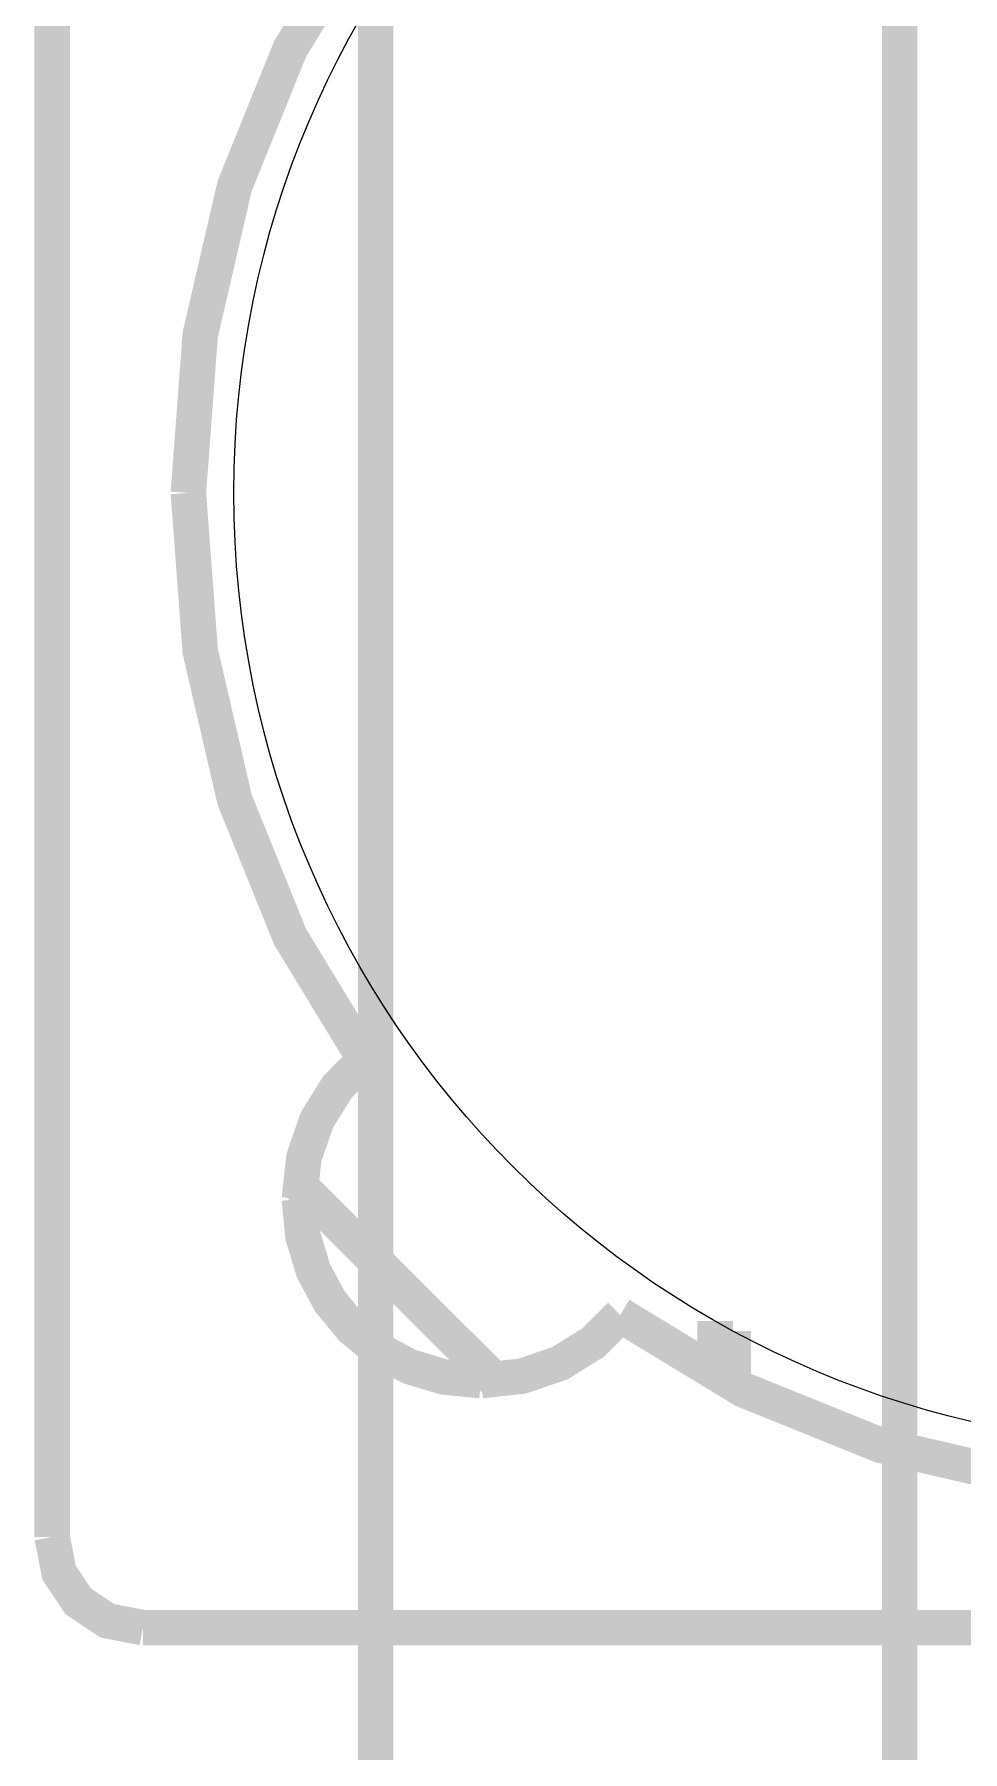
# Model space of a CAD drawing. Header units: inches. Extents: x -2.67 to 2.67, y -1.82 to 1.83.
# Drawn here: x -2.3924 to -2.1831, y 0.0026 to 0.3898 of the extents above; entities that cross this region are included whole.
import ezdxf

# ---------------------------------------------------------------- set-up
doc = ezdxf.new("R2010")
doc.units = ezdxf.units.IN
doc.layers.get('0').update_dxf_attribs({"linetype": 'CONTINUOUS'})

msp = doc.modelspace()

# ---------------------------------------------------------------- linework, layer by layer
at = {"const_width": 0.008}
for points in [[(-2.315453, 1.046638), (-2.315453, -1.709268)], [(-2.315453, 1.046638), (-2.315453, -1.709268)], [(-2.315453, 1.046638), (-2.315453, -1.709268)], [(-2.197343, 0.721835), (-2.197343, -1.384465)], [(-2.197343, 0.721835), (-2.197343, -1.384465)], [(-2.197343, 0.721835), (-2.197343, -1.384465)], [(-2.388358, 0.521843), (-2.388358, 0.050976)], [(-2.388358, 0.521843), (-2.388358, 0.050976)], [(-2.388358, 0.521843), (-2.388358, 0.050976)], [(-2.31782, 0.414286), (-2.334704, 0.38654), (-2.34721, 0.35562), (-2.35498, 0.322064), (-2.35765, 0.286409)], [(-2.31782, 0.414286), (-2.334704, 0.38654), (-2.34721, 0.35562), (-2.35498, 0.322064), (-2.35765, 0.286409)], [(-2.31782, 0.414286), (-2.334704, 0.38654), (-2.34721, 0.35562), (-2.35498, 0.322064), (-2.35765, 0.286409)], [(-2.31782, 0.158533), (-2.334704, 0.186279), (-2.34721, 0.217199), (-2.35498, 0.250755), (-2.35765, 0.286409)], [(-2.31782, 0.158533), (-2.334704, 0.186279), (-2.34721, 0.217199), (-2.35498, 0.250755), (-2.35765, 0.286409)], [(-2.31782, 0.158533), (-2.334704, 0.186279), (-2.34721, 0.217199), (-2.35498, 0.250755), (-2.35765, 0.286409)], [(-2.3179, 0.158628), (-2.324068, 0.152416), (-2.328704, 0.144958), (-2.331622, 0.136472), (-2.332636, 0.127171)], [(-2.3179, 0.158628), (-2.324068, 0.152416), (-2.328704, 0.144958), (-2.331622, 0.136472), (-2.332636, 0.127171)], [(-2.3179, 0.158628), (-2.324068, 0.152416), (-2.328704, 0.144958), (-2.331622, 0.136472), (-2.332636, 0.127171)], [(-2.288606, 0.086343), (-2.332519, 0.130256)], [(-2.288606, 0.086343), (-2.332519, 0.130256)], [(-2.288606, 0.086343), (-2.332519, 0.130256)], [(-2.291691, 0.086226), (-2.300063, 0.087041), (-2.307805, 0.089385), (-2.314767, 0.093109), (-2.3208, 0.098062), (-2.325753, 0.104095), (-2.329477, 0.111057), (-2.331821, 0.118799), (-2.332636, 0.127171)], [(-2.291691, 0.086226), (-2.300063, 0.087041), (-2.307805, 0.089385), (-2.314767, 0.093109), (-2.3208, 0.098062), (-2.325753, 0.104095), (-2.329477, 0.111057), (-2.331821, 0.118799), (-2.332636, 0.127171)], [(-2.291691, 0.086226), (-2.300063, 0.087041), (-2.307805, 0.089385), (-2.314767, 0.093109), (-2.3208, 0.098062), (-2.325753, 0.104095), (-2.329477, 0.111057), (-2.331821, 0.118799), (-2.332636, 0.127171)], [(-2.291691, 0.086226), (-2.282391, 0.087241), (-2.273904, 0.090158), (-2.266446, 0.094794), (-2.260234, 0.100962)], [(-2.291691, 0.086226), (-2.282391, 0.087241), (-2.273904, 0.090158), (-2.266446, 0.094794), (-2.260234, 0.100962)], [(-2.291691, 0.086226), (-2.282391, 0.087241), (-2.273904, 0.090158), (-2.266446, 0.094794), (-2.260234, 0.100962)], [(-2.132453, 0.061213), (-2.168107, 0.063883), (-2.201663, 0.071652), (-2.232583, 0.084159), (-2.26033, 0.101042)], [(-2.132453, 0.061213), (-2.168107, 0.063883), (-2.201663, 0.071652), (-2.232583, 0.084159), (-2.26033, 0.101042)], [(-2.132453, 0.061213), (-2.168107, 0.063883), (-2.201663, 0.071652), (-2.232583, 0.084159), (-2.26033, 0.101042)], [(-2.238909, 0.099661), (-2.238909, 0.087964)], [(-2.238909, 0.099661), (-2.238909, 0.087964)], [(-2.238909, 0.099661), (-2.238909, 0.087964)], [(-2.234815, 0.085821), (-2.234815, 0.097385)], [(-2.234815, 0.085821), (-2.234815, 0.097385)], [(-2.234815, 0.085821), (-2.234815, 0.097385)], [(-2.367886, 0.030504), (-2.375943, 0.032083), (-2.382441, 0.036422), (-2.386779, 0.042919), (-2.388358, 0.050976)], [(-2.367886, 0.030504), (-2.375943, 0.032083), (-2.382441, 0.036422), (-2.386779, 0.042919), (-2.388358, 0.050976)], [(-2.367886, 0.030504), (-2.375943, 0.032083), (-2.382441, 0.036422), (-2.386779, 0.042919), (-2.388358, 0.050976)], [(-2.367886, 0.030504), (-1.89702, 0.030504)], [(-2.367886, 0.030504), (-1.89702, 0.030504)], [(-2.367886, 0.030504), (-1.89702, 0.030504)]]:
    msp.add_lwpolyline(points, dxfattribs=at)
msp.add_circle((-2.132453, 0.286409), 0.214961)
msp.add_circle((-2.132453, 0.286409), 0.214961)
msp.add_circle((-2.132453, 0.286409), 0.214961)

doc.saveas('drawing.dxf')
